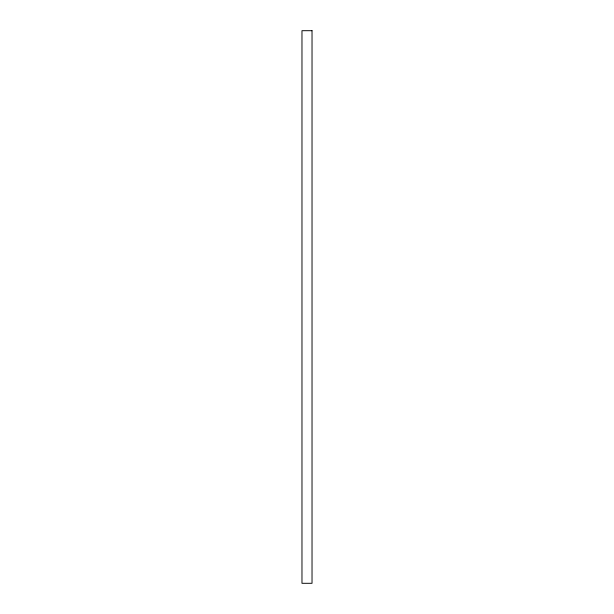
<?xml version="1.0" encoding="UTF-8"?>
<svg xmlns="http://www.w3.org/2000/svg" width="614" height="614" viewBox="0 0 614 614"><rect width="100%" height="100%" fill="white"/><g stroke="black" fill="none" stroke-linecap="round" stroke-linejoin="round"><path stroke-width="0.92" d="M312.027 30.7L301.973 30.7L301.973 583.3L312.027 583.3L312.027 30.7"/></g></svg>
